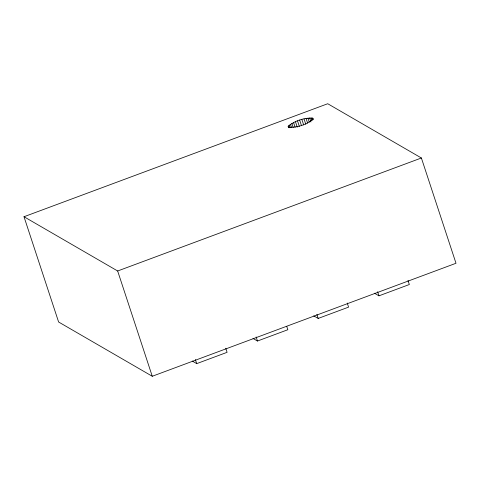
<?xml version="1.0" encoding="UTF-8"?>
<svg xmlns="http://www.w3.org/2000/svg" width="480" height="480" viewBox="0 0 480 480"><rect width="100%" height="100%" fill="white"/><g stroke="black" fill="none" stroke-linecap="round" stroke-linejoin="round"><path stroke-width="0.72" d="M288.168 126.348L288.504 127.242C297.03 127.818 306.678 124.704 313.134 119.094L312.798 118.2C304.272 117.624 294.618 120.732 288.168 126.348L288.612 127.71M24 216.732L327.732 103.734L421.386 157.992L456 263.268L152.268 376.266L58.614 322.008L24 216.732L117.654 270.99L152.268 376.266M117.654 270.99L421.386 157.992M192.246 361.038L196.716 363.63L227.088 352.326L225.75 348.246M252.996 338.436L257.466 341.028L287.838 329.73L286.722 326.328M313.74 315.84L318.21 318.426L348.582 307.128L347.244 303.048M374.49 293.238L378.96 295.83L409.332 284.526L407.988 280.446M377.616 291.75L378.96 295.83M312.798 118.2L313.248 119.562M312.072 117.954L312.744 119.994M310.998 117.852L311.892 120.576M309.612 117.9L310.95 121.98M307.95 118.098L309.294 122.178M306.066 118.428L307.632 123.192M304.02 118.896L305.808 124.332M301.872 119.472L303.66 124.914M299.688 120.156L301.476 125.592M297.528 120.912L299.316 126.354M295.464 121.722L297.258 127.164M293.562 122.568L295.128 127.326M291.87 123.414L293.214 127.494M290.448 124.242L291.57 127.638M289.338 125.022L290.232 127.74M288.57 125.73L289.236 127.77M316.872 314.346L318.21 318.426M256.122 336.948L257.466 341.028M195.378 359.55L196.716 363.63"/></g></svg>
